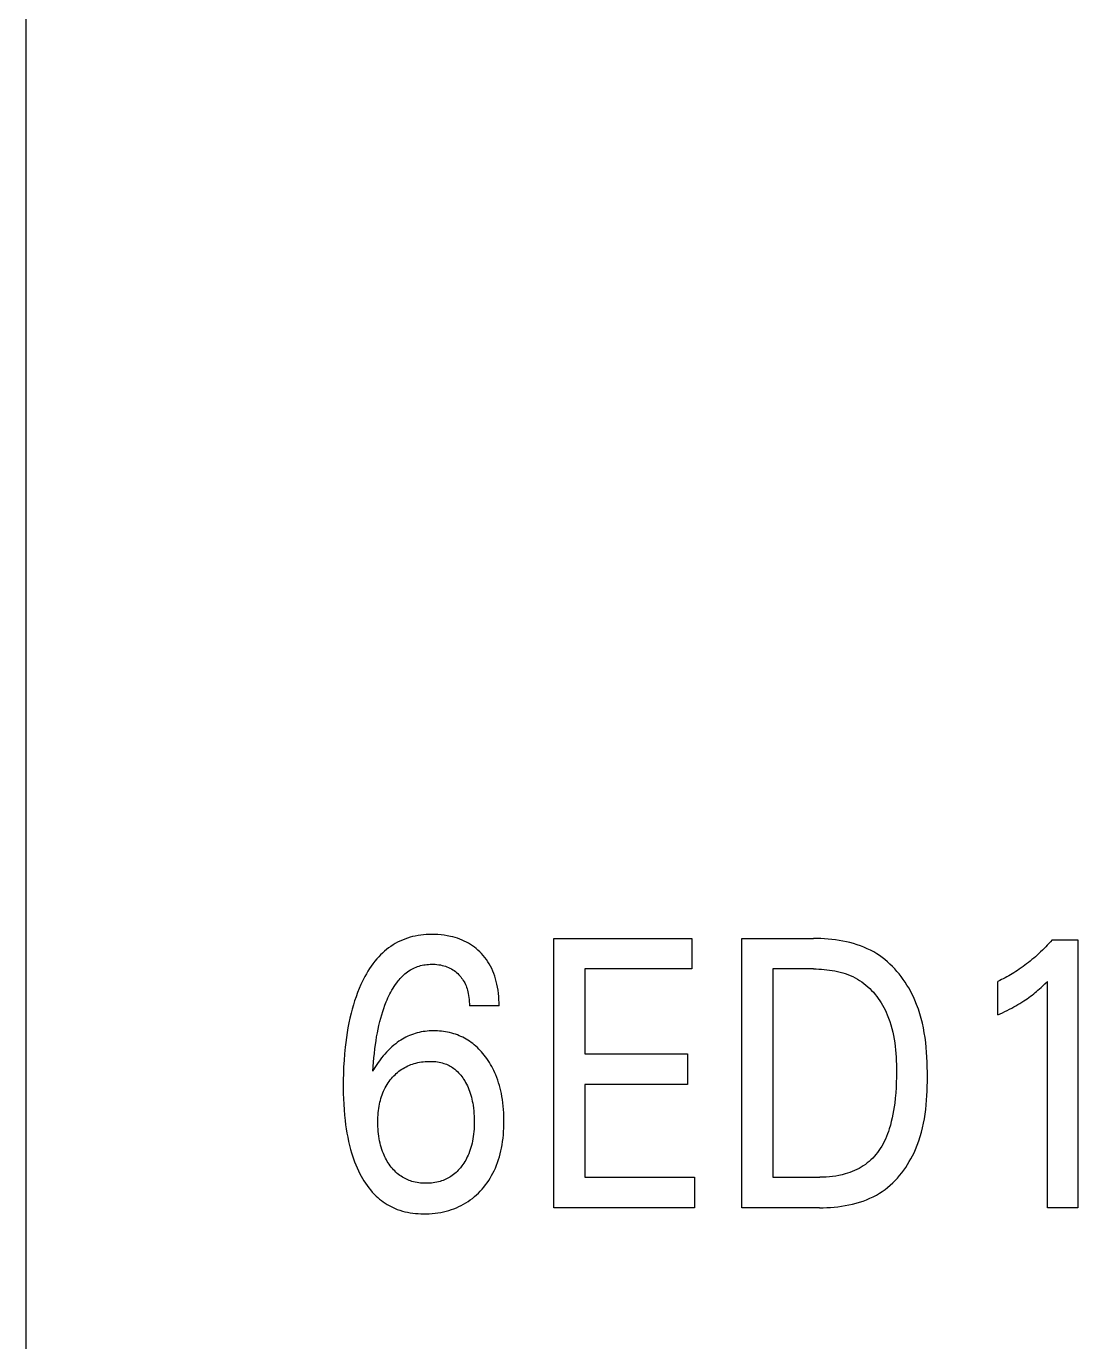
# Model space of a CAD drawing. Extents: x 0 to 420, y 0 to 297.
# Drawn here: x 147.76 to 154.4, y 200.01 to 208.31 of the extents above; entities that cross this region are included whole.
import ezdxf

# ---------------------------------------------------------------- set-up
doc = ezdxf.new("R2010")
doc.units = 0
doc.header["$LTSCALE"] = 23.1
doc.layers.add('10000_FRONT', color=7, linetype='CONTINUOUS')

msp = doc.modelspace()

# ---------------------------------------------------------------- linework, layer by layer
at = {"layer": '10000_FRONT', "color": 7, "linetype": 'CONTINUOUS'}
for p, q in [((147.7631, 170.8564), (147.7631, 258.8564)), ((150.1211, 202.5397), (150.1062, 202.5322)), ((150.1363, 202.5465), (150.1211, 202.5397)), ((150.1522, 202.5528), (150.1363, 202.5465)), ((150.1683, 202.5585), (150.1522, 202.5528)), ((150.1848, 202.5635), (150.1683, 202.5585)), ((150.2014, 202.5678), (150.1848, 202.5635)), ((150.2181, 202.5715), (150.2014, 202.5678)), ((150.2351, 202.5746), (150.2181, 202.5715)), ((150.2521, 202.5771), (150.2351, 202.5746)), ((150.2692, 202.5791), (150.2521, 202.5771)), ((150.2864, 202.5805), (150.2692, 202.5791)), ((150.3036, 202.5813), (150.2864, 202.5805)), ((150.3208, 202.5817), (150.3036, 202.5813)), ((150.3408, 202.5815), (150.3208, 202.5817)), ((150.3607, 202.5806), (150.3408, 202.5815)), ((150.3806, 202.579), (150.3607, 202.5806)), ((150.4004, 202.5766), (150.3806, 202.579)), ((150.42, 202.5735), (150.4004, 202.5766)), ((150.4395, 202.5695), (150.42, 202.5735)), ((150.4545, 202.5659), (150.4395, 202.5695)), ((150.4694, 202.5618), (150.4545, 202.5659)), ((150.4841, 202.5571), (150.4694, 202.5618)), ((150.4986, 202.5519), (150.4841, 202.5571)), ((150.5129, 202.5462), (150.4986, 202.5519)), ((150.527, 202.5399), (150.5129, 202.5462)), ((150.5407, 202.533), (150.527, 202.5399)), ((151.092, 200.8564), (151.092, 202.5564)), ((151.092, 202.5564), (151.9623, 202.5564)), ((151.9623, 202.5564), (151.9623, 202.3636)), ((152.2791, 200.8564), (152.2791, 202.5564)), ((152.2791, 202.5564), (152.7315, 202.5564)), ((152.7544, 202.5562), (152.7315, 202.5564)), ((152.7774, 202.5555), (152.7544, 202.5562)), ((152.8005, 202.5543), (152.7774, 202.5555)), ((152.8237, 202.5525), (152.8005, 202.5543)), ((152.8469, 202.5503), (152.8237, 202.5525)), ((152.87, 202.5474), (152.8469, 202.5503)), ((152.8931, 202.544), (152.87, 202.5474)), ((152.916, 202.5399), (152.8931, 202.544)), ((152.9388, 202.5351), (152.916, 202.5399)), ((154.2364, 202.5468), (154.2266, 202.5356)), ((154.2364, 202.5468), (154.3983, 202.5468)), ((154.3983, 202.5468), (154.3983, 200.8564)), ((150.0112, 202.4644), (149.9991, 202.4529)), ((150.0236, 202.4756), (150.0112, 202.4644)), ((150.0365, 202.4863), (150.0236, 202.4756)), ((150.0497, 202.4966), (150.0365, 202.4863)), ((150.0633, 202.5063), (150.0497, 202.4966)), ((150.0773, 202.5155), (150.0633, 202.5063)), ((150.0916, 202.5242), (150.0773, 202.5155)), ((150.1062, 202.5322), (150.0916, 202.5242)), ((150.5537, 202.5258), (150.5407, 202.533)), ((150.5664, 202.5181), (150.5537, 202.5258)), ((150.5787, 202.5098), (150.5664, 202.5181)), ((150.5907, 202.5011), (150.5787, 202.5098)), ((150.6023, 202.4919), (150.5907, 202.5011)), ((150.6136, 202.4822), (150.6023, 202.4919)), ((150.6244, 202.4721), (150.6136, 202.4822)), ((150.6358, 202.4605), (150.6244, 202.4721)), ((150.6466, 202.4484), (150.6358, 202.4605)), ((152.9614, 202.5297), (152.9388, 202.5351)), ((152.9838, 202.5236), (152.9614, 202.5297)), ((153.0059, 202.5168), (152.9838, 202.5236)), ((153.0277, 202.5092), (153.0059, 202.5168)), ((153.0492, 202.5009), (153.0277, 202.5092)), ((153.0702, 202.4917), (153.0492, 202.5009)), ((153.0909, 202.4817), (153.0702, 202.4917)), ((153.111, 202.4709), (153.0909, 202.4817)), ((153.1307, 202.4592), (153.111, 202.4709)), ((153.1482, 202.4477), (153.1307, 202.4592)), ((154.1539, 202.4611), (154.1429, 202.451)), ((154.1647, 202.4713), (154.1539, 202.4611)), ((154.1754, 202.4817), (154.1647, 202.4713)), ((154.1859, 202.4922), (154.1754, 202.4817)), ((154.1963, 202.5028), (154.1859, 202.4922)), ((154.2066, 202.5136), (154.1963, 202.5028)), ((154.2167, 202.5245), (154.2066, 202.5136)), ((154.2266, 202.5356), (154.2167, 202.5245)), ((149.9396, 202.3815), (149.9289, 202.3656)), ((149.9508, 202.3969), (149.9396, 202.3815)), ((149.9624, 202.412), (149.9508, 202.3969)), ((149.9747, 202.4267), (149.9624, 202.412)), ((149.9875, 202.4409), (149.9747, 202.4267)), ((149.9991, 202.4529), (149.9875, 202.4409)), ((150.2138, 202.3715), (150.223, 202.3753)), ((150.223, 202.3753), (150.2324, 202.3788)), ((150.2324, 202.3788), (150.2419, 202.3819)), ((150.2419, 202.3819), (150.2515, 202.3846)), ((150.2515, 202.3846), (150.2612, 202.3869)), ((150.2612, 202.3869), (150.271, 202.3889)), ((150.271, 202.3889), (150.2809, 202.3906)), ((150.2809, 202.3906), (150.2908, 202.3919)), ((150.2908, 202.3919), (150.3008, 202.3929)), ((150.3008, 202.3929), (150.3108, 202.3935)), ((150.3108, 202.3935), (150.3208, 202.3937)), ((150.3208, 202.3937), (150.3322, 202.3937)), ((150.3322, 202.3937), (150.3436, 202.3931)), ((150.3436, 202.3931), (150.3549, 202.3922)), ((150.3549, 202.3922), (150.3662, 202.3907)), ((150.3662, 202.3907), (150.3774, 202.3888)), ((150.3774, 202.3888), (150.3885, 202.3864)), ((150.3885, 202.3864), (150.3984, 202.3838)), ((150.3984, 202.3838), (150.4083, 202.3808)), ((150.4083, 202.3808), (150.4179, 202.3773)), ((150.4179, 202.3773), (150.4275, 202.3735)), ((150.4275, 202.3735), (150.4368, 202.3691)), ((150.6569, 202.4359), (150.6466, 202.4484)), ((150.6667, 202.4229), (150.6569, 202.4359)), ((150.6759, 202.4095), (150.6667, 202.4229)), ((150.6845, 202.3958), (150.6759, 202.4095)), ((150.6924, 202.3817), (150.6845, 202.3958)), ((150.7002, 202.3663), (150.6924, 202.3817)), ((153.1654, 202.4354), (153.1482, 202.4477)), ((153.182, 202.4225), (153.1654, 202.4354)), ((153.1981, 202.4088), (153.182, 202.4225)), ((153.2138, 202.3946), (153.1981, 202.4088)), ((153.2289, 202.3798), (153.2138, 202.3946)), ((153.2436, 202.3644), (153.2289, 202.3798)), ((154.0533, 202.3784), (154.0416, 202.3701)), ((154.0649, 202.3869), (154.0533, 202.3784)), ((154.0763, 202.3956), (154.0649, 202.3869)), ((154.0877, 202.4044), (154.0763, 202.3956)), ((154.0989, 202.4133), (154.0877, 202.4044)), ((154.11, 202.4224), (154.0989, 202.4133)), ((154.121, 202.4317), (154.11, 202.4224)), ((154.1318, 202.4411), (154.121, 202.4317)), ((154.1429, 202.451), (154.1318, 202.4411)), ((149.8909, 202.2993), (149.8825, 202.2822)), ((149.8998, 202.3163), (149.8909, 202.2993)), ((149.909, 202.333), (149.8998, 202.3163)), ((149.9187, 202.3495), (149.909, 202.333)), ((149.9289, 202.3656), (149.9187, 202.3495)), ((150.1094, 202.2877), (150.1161, 202.2958)), ((150.1161, 202.2958), (150.123, 202.3036)), ((150.123, 202.3036), (150.1302, 202.3112)), ((150.1302, 202.3112), (150.1375, 202.3187)), ((150.1375, 202.3187), (150.1452, 202.3258)), ((150.1452, 202.3258), (150.153, 202.3327)), ((150.153, 202.3327), (150.1611, 202.3393)), ((150.1611, 202.3393), (150.1694, 202.3456)), ((150.1694, 202.3456), (150.1779, 202.3516)), ((150.1779, 202.3516), (150.1867, 202.3572)), ((150.1867, 202.3572), (150.1957, 202.3624)), ((150.1957, 202.3624), (150.2048, 202.3672)), ((150.2048, 202.3672), (150.2138, 202.3715)), ((150.4368, 202.3691), (150.4458, 202.3643)), ((150.4458, 202.3643), (150.4544, 202.3592)), ((150.4544, 202.3592), (150.4627, 202.3536)), ((150.4627, 202.3536), (150.4707, 202.3476)), ((150.4707, 202.3476), (150.4784, 202.3413)), ((150.4784, 202.3413), (150.4858, 202.3345)), ((150.4858, 202.3345), (150.4928, 202.3275)), ((150.4928, 202.3275), (150.4991, 202.3207)), ((150.4991, 202.3207), (150.505, 202.3137)), ((150.505, 202.3137), (150.5106, 202.3064)), ((150.5106, 202.3064), (150.5159, 202.2989)), ((150.5159, 202.2989), (150.5209, 202.2912)), ((150.5209, 202.2912), (150.5256, 202.2832)), ((150.7074, 202.3506), (150.7002, 202.3663)), ((150.7138, 202.3345), (150.7074, 202.3506)), ((150.7196, 202.3182), (150.7138, 202.3345)), ((150.7247, 202.3017), (150.7196, 202.3182)), ((150.7293, 202.285), (150.7247, 202.3017)), ((151.2873, 202.3636), (151.2873, 201.8275)), ((151.9623, 202.3636), (151.2873, 202.3636)), ((152.4744, 202.3636), (152.4744, 201.0492)), ((152.7315, 202.3636), (152.4744, 202.3636)), ((152.7315, 202.3636), (152.7482, 202.3635)), ((152.7482, 202.3635), (152.765, 202.3629)), ((152.765, 202.3629), (152.7818, 202.362)), ((152.7818, 202.362), (152.7987, 202.3607)), ((152.7987, 202.3607), (152.8156, 202.359)), ((152.8156, 202.359), (152.8325, 202.3569)), ((152.8325, 202.3569), (152.8493, 202.3543)), ((152.8493, 202.3543), (152.866, 202.3512)), ((152.866, 202.3512), (152.8826, 202.3477)), ((152.8826, 202.3477), (152.8991, 202.3437)), ((152.8991, 202.3437), (152.9154, 202.3391)), ((152.9154, 202.3391), (152.9315, 202.334)), ((152.9315, 202.334), (152.9474, 202.3284)), ((152.9474, 202.3284), (152.963, 202.3222)), ((152.963, 202.3222), (152.9783, 202.3155)), ((152.9783, 202.3155), (152.9933, 202.3081)), ((152.9933, 202.3081), (153.0079, 202.3001)), ((153.0079, 202.3001), (153.0222, 202.2915)), ((153.0222, 202.2915), (153.0358, 202.2824)), ((153.2578, 202.3485), (153.2436, 202.3644)), ((153.2714, 202.332), (153.2578, 202.3485)), ((153.2845, 202.3152), (153.2714, 202.332)), ((153.2971, 202.2979), (153.2845, 202.3152)), ((153.3092, 202.2802), (153.2971, 202.2979)), ((153.906, 202.2908), (153.8943, 202.2853)), ((153.9175, 202.2964), (153.906, 202.2908)), ((153.929, 202.3022), (153.9175, 202.2964)), ((153.9404, 202.3081), (153.929, 202.3022)), ((153.9517, 202.3142), (153.9404, 202.3081)), ((153.963, 202.3205), (153.9517, 202.3142)), ((153.9741, 202.3269), (153.963, 202.3205)), ((153.9852, 202.3335), (153.9741, 202.3269)), ((153.9961, 202.3402), (153.9852, 202.3335)), ((154.007, 202.347), (153.9961, 202.3402)), ((154.0178, 202.354), (154.007, 202.347)), ((154.0297, 202.362), (154.0178, 202.354)), ((154.0416, 202.3701), (154.0297, 202.362)), ((149.8534, 202.2142), (149.8439, 202.1885)), ((149.8636, 202.2396), (149.8534, 202.2142)), ((149.8745, 202.2648), (149.8636, 202.2396)), ((149.8825, 202.2822), (149.8745, 202.2648)), ((150.0572, 202.2058), (150.0636, 202.2181)), ((150.0636, 202.2181), (150.0704, 202.2303)), ((150.0704, 202.2303), (150.0774, 202.2422)), ((150.0774, 202.2422), (150.0848, 202.254)), ((150.0848, 202.254), (150.0926, 202.2655)), ((150.0926, 202.2655), (150.1008, 202.2767)), ((150.1008, 202.2767), (150.1094, 202.2877)), ((150.5256, 202.2832), (150.5299, 202.2751)), ((150.5299, 202.2751), (150.5342, 202.2662)), ((150.5342, 202.2662), (150.5381, 202.2571)), ((150.5381, 202.2571), (150.5416, 202.2479)), ((150.5416, 202.2479), (150.5448, 202.2385)), ((150.5448, 202.2385), (150.5476, 202.229)), ((150.5476, 202.229), (150.5501, 202.2194)), ((150.5501, 202.2194), (150.5522, 202.2097)), ((150.5522, 202.2097), (150.5546, 202.1966)), ((150.7332, 202.268), (150.7293, 202.285)), ((150.7371, 202.2486), (150.7332, 202.268)), ((150.7402, 202.2291), (150.7371, 202.2486)), ((150.7427, 202.2094), (150.7402, 202.2291)), ((150.7446, 202.1898), (150.7427, 202.2094)), ((153.0358, 202.2824), (153.049, 202.2727)), ((153.049, 202.2727), (153.0618, 202.2624)), ((153.0618, 202.2624), (153.0742, 202.2516)), ((153.0742, 202.2516), (153.0862, 202.2402)), ((153.0862, 202.2402), (153.0978, 202.2284)), ((153.0978, 202.2284), (153.109, 202.2162)), ((153.109, 202.2162), (153.1197, 202.2035)), ((153.3208, 202.2621), (153.3092, 202.2802)), ((153.3318, 202.2438), (153.3208, 202.2621)), ((153.3422, 202.2251), (153.3318, 202.2438)), ((153.3521, 202.2062), (153.3422, 202.2251)), ((153.8943, 202.0733), (153.8943, 202.2853)), ((154.121, 202.207), (154.13, 202.2142)), ((154.13, 202.2142), (154.1389, 202.2215)), ((154.1389, 202.2215), (154.1477, 202.229)), ((154.1477, 202.229), (154.1573, 202.2374)), ((154.1573, 202.2374), (154.1669, 202.246)), ((154.1669, 202.246), (154.1763, 202.2547)), ((154.1763, 202.2547), (154.1918, 202.2693)), ((154.1918, 202.2693), (154.207, 202.2841)), ((154.207, 200.8564), (154.207, 202.2841)), ((149.827, 202.1364), (149.8195, 202.1101)), ((149.8352, 202.1625), (149.827, 202.1364)), ((149.8439, 202.1885), (149.8352, 202.1625)), ((150.0191, 202.1147), (150.0265, 202.135)), ((150.0265, 202.135), (150.0344, 202.1552)), ((150.0344, 202.1552), (150.0397, 202.168)), ((150.0397, 202.168), (150.0453, 202.1807)), ((150.0453, 202.1807), (150.0511, 202.1933)), ((150.0511, 202.1933), (150.0572, 202.2058)), ((150.5546, 202.1966), (150.5565, 202.1835)), ((150.5565, 202.1835), (150.5579, 202.1704)), ((150.5579, 202.1704), (150.5589, 202.1572)), ((150.5589, 202.1572), (150.5594, 202.1441)), ((150.5594, 202.1441), (150.5596, 202.1311)), ((150.7469, 202.1311), (150.5596, 202.1311)), ((150.7459, 202.1701), (150.7446, 202.1898)), ((150.7466, 202.1506), (150.7459, 202.1701)), ((150.7469, 202.1311), (150.7466, 202.1506)), ((153.1197, 202.2035), (153.13, 202.1904)), ((153.13, 202.1904), (153.1399, 202.1769)), ((153.1399, 202.1769), (153.1493, 202.1632)), ((153.1493, 202.1632), (153.1583, 202.1491)), ((153.1583, 202.1491), (153.1669, 202.1347)), ((153.1669, 202.1347), (153.175, 202.1201)), ((153.3614, 202.187), (153.3521, 202.2062)), ((153.3702, 202.1676), (153.3614, 202.187)), ((153.382, 202.1389), (153.3702, 202.1676)), ((153.3927, 202.1099), (153.382, 202.1389)), ((153.9949, 202.1241), (154.0076, 202.1312)), ((154.0076, 202.1312), (154.0203, 202.1386)), ((154.0203, 202.1386), (154.0328, 202.1461)), ((154.0328, 202.1461), (154.0453, 202.1537)), ((154.0453, 202.1537), (154.0576, 202.1616)), ((154.0576, 202.1616), (154.0685, 202.1688)), ((154.0685, 202.1688), (154.0792, 202.1761)), ((154.0792, 202.1761), (154.0898, 202.1836)), ((154.0898, 202.1836), (154.1004, 202.1912)), ((154.1004, 202.1912), (154.1108, 202.199)), ((154.1108, 202.199), (154.121, 202.207)), ((149.8054, 202.0533), (149.7989, 202.0229)), ((149.8126, 202.0836), (149.8054, 202.0533)), ((149.8195, 202.1101), (149.8126, 202.0836)), ((149.9945, 202.0318), (150, 202.0527)), ((150, 202.0527), (150.0059, 202.0735)), ((150.0059, 202.0735), (150.0123, 202.0941)), ((150.0123, 202.0941), (150.0191, 202.1147)), ((153.175, 202.1201), (153.1826, 202.1052)), ((153.1826, 202.1052), (153.1898, 202.0902)), ((153.1898, 202.0902), (153.1966, 202.075)), ((153.1966, 202.075), (153.2052, 202.0536)), ((153.2052, 202.0536), (153.213, 202.0319)), ((153.4022, 202.0806), (153.3927, 202.1099)), ((153.4107, 202.051), (153.4022, 202.0806)), ((153.4182, 202.0211), (153.4107, 202.051)), ((153.8943, 202.0733), (153.9091, 202.0802)), ((153.9091, 202.0802), (153.9238, 202.0873)), ((153.9238, 202.0873), (153.9385, 202.0945)), ((153.9385, 202.0945), (153.9531, 202.1019)), ((153.9531, 202.1019), (153.9676, 202.1094)), ((153.9676, 202.1094), (153.982, 202.117)), ((153.982, 202.117), (153.9949, 202.1241)), ((149.7878, 201.9617), (149.7832, 201.9309)), ((149.7931, 201.9923), (149.7878, 201.9617)), ((149.7989, 202.0229), (149.7931, 201.9923)), ((149.9741, 201.9352), (149.9785, 201.9595)), ((149.9785, 201.9595), (149.9833, 201.9837)), ((149.9833, 201.9837), (149.9886, 202.0078)), ((149.9886, 202.0078), (149.9945, 202.0318)), ((150.2303, 201.9602), (150.218, 201.9568)), ((150.2426, 201.9633), (150.2303, 201.9602)), ((150.255, 201.9659), (150.2426, 201.9633)), ((150.2675, 201.9681), (150.255, 201.9659)), ((150.2801, 201.9699), (150.2675, 201.9681)), ((150.2928, 201.9713), (150.2801, 201.9699)), ((150.3055, 201.9723), (150.2928, 201.9713)), ((150.3182, 201.973), (150.3055, 201.9723)), ((150.3309, 201.9733), (150.3182, 201.973)), ((150.344, 201.9732), (150.3309, 201.9733)), ((150.3572, 201.9728), (150.344, 201.9732)), ((150.3703, 201.972), (150.3572, 201.9728)), ((150.3833, 201.9708), (150.3703, 201.972)), ((150.3963, 201.9692), (150.3833, 201.9708)), ((150.4093, 201.9672), (150.3963, 201.9692)), ((150.4222, 201.9648), (150.4093, 201.9672)), ((150.4349, 201.9619), (150.4222, 201.9648)), ((150.4476, 201.9587), (150.4349, 201.9619)), ((150.4602, 201.9551), (150.4476, 201.9587)), ((153.213, 202.0319), (153.2199, 202.01)), ((153.2199, 202.01), (153.2261, 201.9879)), ((153.2261, 201.9879), (153.2316, 201.9656)), ((153.2316, 201.9656), (153.2363, 201.9432)), ((153.4247, 201.991), (153.4182, 202.0211)), ((153.4303, 201.9607), (153.4247, 201.991)), ((153.4351, 201.9302), (153.4303, 201.9607)), ((149.7791, 201.9), (149.7755, 201.8691)), ((149.7832, 201.9309), (149.7791, 201.9)), ((149.9628, 201.8586), (149.9665, 201.8864)), ((149.9665, 201.8864), (149.9701, 201.9108)), ((149.9701, 201.9108), (149.9741, 201.9352)), ((150.082, 201.882), (150.0701, 201.8717)), ((150.0943, 201.8919), (150.082, 201.882)), ((150.1045, 201.8996), (150.0943, 201.8919)), ((150.115, 201.9069), (150.1045, 201.8996)), ((150.1257, 201.914), (150.115, 201.9069)), ((150.1366, 201.9207), (150.1257, 201.914)), ((150.1477, 201.927), (150.1366, 201.9207)), ((150.159, 201.933), (150.1477, 201.927)), ((150.1705, 201.9386), (150.159, 201.933)), ((150.1821, 201.9438), (150.1705, 201.9386)), ((150.194, 201.9486), (150.1821, 201.9438)), ((150.206, 201.9529), (150.194, 201.9486)), ((150.218, 201.9568), (150.206, 201.9529)), ((150.4719, 201.9512), (150.4602, 201.9551)), ((150.4835, 201.947), (150.4719, 201.9512)), ((150.495, 201.9425), (150.4835, 201.947)), ((150.5063, 201.9375), (150.495, 201.9425)), ((150.5175, 201.9322), (150.5063, 201.9375)), ((150.5284, 201.9266), (150.5175, 201.9322)), ((150.5392, 201.9206), (150.5284, 201.9266)), ((150.5498, 201.9142), (150.5392, 201.9206)), ((150.5601, 201.9075), (150.5498, 201.9142)), ((150.5702, 201.9004), (150.5601, 201.9075)), ((150.5805, 201.8927), (150.5702, 201.9004)), ((150.5905, 201.8846), (150.5805, 201.8927)), ((150.6003, 201.8762), (150.5905, 201.8846)), ((150.6097, 201.8675), (150.6003, 201.8762)), ((153.2363, 201.9432), (153.2404, 201.9206)), ((153.2404, 201.9206), (153.2439, 201.898)), ((153.2439, 201.898), (153.2468, 201.8752)), ((153.2468, 201.8752), (153.2492, 201.8523)), ((153.4391, 201.8995), (153.4351, 201.9302)), ((153.4424, 201.8687), (153.4391, 201.8995)), ((149.7715, 201.828), (149.7683, 201.7867)), ((149.7755, 201.8691), (149.7715, 201.828)), ((149.9543, 201.7749), (149.9568, 201.8028)), ((149.9568, 201.8028), (149.9596, 201.8307)), ((149.9596, 201.8307), (149.9628, 201.8586)), ((150.0055, 201.8026), (149.9959, 201.7901)), ((150.0155, 201.8148), (150.0055, 201.8026)), ((150.0257, 201.8268), (150.0155, 201.8148)), ((150.0363, 201.8385), (150.0257, 201.8268)), ((150.0472, 201.8499), (150.0363, 201.8385)), ((150.0585, 201.861), (150.0472, 201.8499)), ((150.0701, 201.8717), (150.0585, 201.861)), ((150.6189, 201.8584), (150.6097, 201.8675)), ((150.6278, 201.8491), (150.6189, 201.8584)), ((150.6365, 201.8395), (150.6278, 201.8491)), ((150.6449, 201.8297), (150.6365, 201.8395)), ((150.653, 201.8197), (150.6449, 201.8297)), ((150.6608, 201.8094), (150.653, 201.8197)), ((150.6694, 201.7975), (150.6608, 201.8094)), ((150.6776, 201.7854), (150.6694, 201.7975)), ((151.2873, 201.8275), (151.936, 201.8275)), ((151.936, 201.8275), (151.936, 201.6347)), ((153.2492, 201.8523), (153.251, 201.8293)), ((153.251, 201.8293), (153.2525, 201.8063)), ((153.2525, 201.8063), (153.2535, 201.7833)), ((153.445, 201.8377), (153.4424, 201.8687)), ((153.447, 201.8066), (153.445, 201.8377)), ((153.4484, 201.7755), (153.447, 201.8066)), ((149.7659, 201.7455), (149.7643, 201.7041)), ((149.7683, 201.7867), (149.7659, 201.7455)), ((149.9504, 201.7191), (149.9522, 201.747)), ((149.9568, 201.7309), (149.9504, 201.7191)), ((149.9522, 201.747), (149.9543, 201.7749)), ((149.9635, 201.7425), (149.9568, 201.7309)), ((149.9787, 201.7662), (149.9635, 201.7425)), ((149.9959, 201.7901), (149.9787, 201.7662)), ((150.098, 201.7036), (150.1062, 201.7107)), ((150.1062, 201.7107), (150.1147, 201.7176)), ((150.1147, 201.7176), (150.1235, 201.7241)), ((150.1235, 201.7241), (150.1324, 201.7302)), ((150.1324, 201.7302), (150.1417, 201.7361)), ((150.1417, 201.7361), (150.1511, 201.7415)), ((150.1511, 201.7415), (150.1607, 201.7466)), ((150.1607, 201.7466), (150.1706, 201.7513)), ((150.1706, 201.7513), (150.1806, 201.7556)), ((150.1806, 201.7556), (150.1907, 201.7596)), ((150.1907, 201.7596), (150.201, 201.7632)), ((150.201, 201.7632), (150.2114, 201.7665)), ((150.2114, 201.7665), (150.2219, 201.7694)), ((150.2219, 201.7694), (150.2334, 201.7722)), ((150.2334, 201.7722), (150.245, 201.7745)), ((150.245, 201.7745), (150.2567, 201.7765)), ((150.2567, 201.7765), (150.2684, 201.7781)), ((150.2684, 201.7781), (150.2802, 201.7792)), ((150.2802, 201.7792), (150.292, 201.78)), ((150.292, 201.78), (150.3039, 201.7805)), ((150.3039, 201.7805), (150.3157, 201.7805)), ((150.3157, 201.7805), (150.3263, 201.7802)), ((150.3263, 201.7802), (150.3368, 201.7796)), ((150.3368, 201.7796), (150.3473, 201.7787)), ((150.3473, 201.7787), (150.3577, 201.7774)), ((150.3577, 201.7774), (150.3681, 201.7757)), ((150.3681, 201.7757), (150.3784, 201.7735)), ((150.3784, 201.7735), (150.3886, 201.771)), ((150.3886, 201.771), (150.3986, 201.7679)), ((150.3986, 201.7679), (150.4069, 201.765)), ((150.4069, 201.765), (150.415, 201.7617)), ((150.415, 201.7617), (150.4231, 201.7581)), ((150.4231, 201.7581), (150.431, 201.7542)), ((150.431, 201.7542), (150.4387, 201.75)), ((150.4387, 201.75), (150.4463, 201.7455)), ((150.4463, 201.7455), (150.4536, 201.7407)), ((150.4536, 201.7407), (150.4608, 201.7355)), ((150.4608, 201.7355), (150.4678, 201.7302)), ((150.4678, 201.7302), (150.4758, 201.7234)), ((150.4758, 201.7234), (150.4835, 201.7162)), ((150.4835, 201.7162), (150.4909, 201.7087)), ((150.6855, 201.7731), (150.6776, 201.7854)), ((150.6931, 201.7606), (150.6855, 201.7731)), ((150.7003, 201.7478), (150.6931, 201.7606)), ((150.7071, 201.7349), (150.7003, 201.7478)), ((150.7136, 201.7218), (150.7071, 201.7349)), ((150.7197, 201.7085), (150.7136, 201.7218)), ((153.2535, 201.7833), (153.2542, 201.7603)), ((153.2542, 201.7603), (153.2546, 201.7372)), ((153.2547, 201.7142), (153.2544, 201.681)), ((153.2546, 201.7372), (153.2547, 201.7142)), ((153.4494, 201.7443), (153.4484, 201.7755)), ((153.4499, 201.713), (153.4494, 201.7443)), ((153.45, 201.6817), (153.4499, 201.713)), ((149.7634, 201.6628), (149.7631, 201.6215)), ((149.7643, 201.7041), (149.7634, 201.6628)), ((150.034, 201.6243), (150.04, 201.6342)), ((150.04, 201.6342), (150.0463, 201.6439)), ((150.0463, 201.6439), (150.0529, 201.6534)), ((150.0529, 201.6534), (150.0599, 201.6627)), ((150.0599, 201.6627), (150.0672, 201.6717)), ((150.0672, 201.6717), (150.0749, 201.6805)), ((150.0749, 201.6805), (150.0823, 201.6885)), ((150.0823, 201.6885), (150.09, 201.6962)), ((150.09, 201.6962), (150.098, 201.7036)), ((150.4909, 201.7087), (150.4979, 201.7009)), ((150.4979, 201.7009), (150.5047, 201.6928)), ((150.5047, 201.6928), (150.5111, 201.6845)), ((150.5111, 201.6845), (150.5173, 201.676)), ((150.5173, 201.676), (150.5232, 201.6672)), ((150.5232, 201.6672), (150.5296, 201.657)), ((150.5296, 201.657), (150.5356, 201.6466)), ((150.5356, 201.6466), (150.5412, 201.636)), ((150.5412, 201.636), (150.5465, 201.6253)), ((150.7255, 201.6951), (150.7197, 201.7085)), ((150.732, 201.6787), (150.7255, 201.6951)), ((150.738, 201.662), (150.732, 201.6787)), ((150.7435, 201.6452), (150.738, 201.662)), ((150.7486, 201.6283), (150.7435, 201.6452)), ((150.7532, 201.6112), (150.7486, 201.6283)), ((151.2873, 201.6347), (151.2873, 201.0492)), ((151.936, 201.6347), (151.2873, 201.6347)), ((153.2536, 201.6478), (153.2521, 201.6147)), ((153.2544, 201.681), (153.2536, 201.6478)), ((153.4493, 201.6227), (153.4498, 201.6522)), ((153.4498, 201.6522), (153.45, 201.6817)), ((149.7631, 201.6215), (149.7636, 201.5784)), ((149.7636, 201.5784), (149.7646, 201.544)), ((149.7646, 201.544), (149.7662, 201.5096)), ((149.9977, 201.5343), (150.001, 201.5462)), ((150.001, 201.5462), (150.0046, 201.558)), ((150.0046, 201.558), (150.0087, 201.5697)), ((150.0087, 201.5697), (150.0131, 201.5812)), ((150.0131, 201.5812), (150.0179, 201.5926)), ((150.0179, 201.5926), (150.0231, 201.6038)), ((150.0231, 201.6038), (150.0284, 201.6141)), ((150.0284, 201.6141), (150.034, 201.6243)), ((150.5465, 201.6253), (150.5515, 201.6143)), ((150.5515, 201.6143), (150.556, 201.6032)), ((150.556, 201.6032), (150.5603, 201.592)), ((150.5603, 201.592), (150.5646, 201.5796)), ((150.5646, 201.5796), (150.5685, 201.567)), ((150.5685, 201.567), (150.572, 201.5544)), ((150.572, 201.5544), (150.5751, 201.5416)), ((150.7573, 201.594), (150.7532, 201.6112)), ((150.761, 201.5767), (150.7573, 201.594)), ((150.7643, 201.5593), (150.761, 201.5767)), ((150.7677, 201.5386), (150.7643, 201.5593)), ((153.2471, 201.5487), (153.2434, 201.5158)), ((153.25, 201.5817), (153.2471, 201.5487)), ((153.2521, 201.6147), (153.25, 201.5817)), ((153.445, 201.5345), (153.447, 201.5638)), ((153.447, 201.5638), (153.4484, 201.5932)), ((153.4484, 201.5932), (153.4493, 201.6227)), ((149.7662, 201.5096), (149.7684, 201.4752)), ((149.7684, 201.4752), (149.7712, 201.4409)), ((149.9842, 201.4553), (149.9856, 201.4691)), ((149.9856, 201.4691), (149.9874, 201.4828)), ((149.9874, 201.4828), (149.9895, 201.4966)), ((149.9895, 201.4966), (149.9921, 201.5102)), ((149.9921, 201.5102), (149.9947, 201.5223)), ((149.9947, 201.5223), (149.9977, 201.5343)), ((150.5751, 201.5416), (150.5779, 201.5287)), ((150.5779, 201.5287), (150.5804, 201.5158)), ((150.5804, 201.5158), (150.5826, 201.5029)), ((150.5826, 201.5029), (150.5849, 201.4858)), ((150.5849, 201.4858), (150.5868, 201.4686)), ((150.5868, 201.4686), (150.5883, 201.4515)), ((150.7705, 201.5177), (150.7677, 201.5386)), ((150.7728, 201.4968), (150.7705, 201.5177)), ((150.7746, 201.4758), (150.7728, 201.4968)), ((150.7759, 201.4548), (150.7746, 201.4758)), ((153.2365, 201.4692), (153.2323, 201.446)), ((153.2402, 201.4925), (153.2365, 201.4692)), ((153.2434, 201.5158), (153.2402, 201.4925)), ((153.4357, 201.4472), (153.4395, 201.4762)), ((153.4395, 201.4762), (153.4426, 201.5053)), ((153.4426, 201.5053), (153.445, 201.5345)), ((149.7712, 201.4409), (149.7748, 201.4066)), ((149.7748, 201.4066), (149.7782, 201.3801)), ((149.7782, 201.3801), (149.782, 201.3536)), ((149.9817, 201.3998), (149.9819, 201.4137)), ((149.9819, 201.3843), (149.9817, 201.3998)), ((149.9819, 201.4137), (149.9824, 201.4276)), ((149.9823, 201.3688), (149.9819, 201.3843)), ((149.9824, 201.4276), (149.9831, 201.4414)), ((149.9831, 201.4414), (149.9842, 201.4553)), ((150.5883, 201.4515), (150.5892, 201.4343)), ((150.5892, 201.4343), (150.5898, 201.417)), ((150.5898, 201.3841), (150.5893, 201.3684)), ((150.5898, 201.417), (150.59, 201.3998)), ((150.59, 201.3998), (150.5898, 201.3841)), ((150.7768, 201.4338), (150.7759, 201.4548)), ((150.7764, 201.3596), (150.777, 201.3809)), ((150.7772, 201.4022), (150.7768, 201.4338)), ((150.777, 201.3809), (150.7772, 201.4022)), ((153.2161, 201.377), (153.2093, 201.3544)), ((153.2221, 201.3999), (153.2161, 201.377)), ((153.2275, 201.4228), (153.2221, 201.3999)), ((153.2323, 201.446), (153.2275, 201.4228)), ((153.4197, 201.3614), (153.4259, 201.3898)), ((153.4259, 201.3898), (153.4312, 201.4184)), ((153.4312, 201.4184), (153.4357, 201.4472)), ((149.782, 201.3536), (149.7864, 201.3273)), ((149.7864, 201.3273), (149.7914, 201.301)), ((149.7914, 201.301), (149.7969, 201.2749)), ((149.9832, 201.3533), (149.9823, 201.3688)), ((149.9844, 201.3378), (149.9832, 201.3533)), ((149.986, 201.3224), (149.9844, 201.3378)), ((149.988, 201.3071), (149.986, 201.3224)), ((149.9904, 201.2917), (149.988, 201.3071)), ((150.5837, 201.306), (150.5813, 201.2905)), ((150.5857, 201.3216), (150.5837, 201.306)), ((150.5873, 201.3372), (150.5857, 201.3216)), ((150.5885, 201.3528), (150.5873, 201.3372)), ((150.5893, 201.3684), (150.5885, 201.3528)), ((150.7689, 201.2749), (150.7715, 201.296)), ((150.7715, 201.296), (150.7737, 201.3172)), ((150.7737, 201.3172), (150.7753, 201.3384)), ((150.7753, 201.3384), (150.7764, 201.3596)), ((153.1918, 201.306), (153.185, 201.2902)), ((153.1981, 201.3219), (153.1918, 201.306)), ((153.2039, 201.3381), (153.1981, 201.3219)), ((153.2093, 201.3544), (153.2039, 201.3381)), ((153.3957, 201.2776), (153.4047, 201.3053)), ((153.4047, 201.3053), (153.4127, 201.3332)), ((153.4127, 201.3332), (153.4197, 201.3614)), ((149.7969, 201.2749), (149.8031, 201.2489)), ((149.8031, 201.2489), (149.8099, 201.2231)), ((149.8099, 201.2231), (149.8156, 201.2035)), ((149.9929, 201.2782), (149.9904, 201.2917)), ((149.9958, 201.2647), (149.9929, 201.2782)), ((149.9991, 201.2513), (149.9958, 201.2647)), ((150.0028, 201.238), (149.9991, 201.2513)), ((150.0069, 201.2248), (150.0028, 201.238)), ((150.0114, 201.2118), (150.0069, 201.2248)), ((150.0164, 201.199), (150.0114, 201.2118)), ((150.5649, 201.2233), (150.5604, 201.2103)), ((150.569, 201.2366), (150.5649, 201.2233)), ((150.5727, 201.2499), (150.569, 201.2366)), ((150.5759, 201.2634), (150.5727, 201.2499)), ((150.5788, 201.2769), (150.5759, 201.2634)), ((150.5813, 201.2905), (150.5788, 201.2769)), ((150.7536, 201.1962), (150.758, 201.2146)), ((150.758, 201.2146), (150.7619, 201.233)), ((150.7619, 201.233), (150.7657, 201.2539)), ((150.7657, 201.2539), (150.7689, 201.2749)), ((153.1439, 201.2172), (153.1348, 201.2047)), ((153.1525, 201.2299), (153.1439, 201.2172)), ((153.1615, 201.2445), (153.1525, 201.2299)), ((153.1699, 201.2594), (153.1615, 201.2445)), ((153.1777, 201.2747), (153.1699, 201.2594)), ((153.185, 201.2902), (153.1777, 201.2747)), ((153.3657, 201.2039), (153.3745, 201.2232)), ((153.3745, 201.2232), (153.3857, 201.2503)), ((153.3857, 201.2503), (153.3957, 201.2776)), ((149.8156, 201.2035), (149.8217, 201.184)), ((149.8217, 201.184), (149.8283, 201.1647)), ((149.8283, 201.1647), (149.8353, 201.1455)), ((149.8353, 201.1455), (149.8428, 201.1265)), ((150.0207, 201.1887), (150.0164, 201.199)), ((150.0254, 201.1786), (150.0207, 201.1887)), ((150.0303, 201.1687), (150.0254, 201.1786)), ((150.0356, 201.1589), (150.0303, 201.1687)), ((150.0411, 201.1492), (150.0356, 201.1589)), ((150.047, 201.1398), (150.0411, 201.1492)), ((150.0532, 201.1305), (150.047, 201.1398)), ((150.0597, 201.1215), (150.0532, 201.1305)), ((150.5185, 201.1293), (150.5121, 201.1203)), ((150.5247, 201.1385), (150.5185, 201.1293)), ((150.5306, 201.1479), (150.5247, 201.1385)), ((150.5362, 201.1575), (150.5306, 201.1479)), ((150.5414, 201.1672), (150.5362, 201.1575)), ((150.5464, 201.1771), (150.5414, 201.1672)), ((150.551, 201.1872), (150.5464, 201.1771)), ((150.5554, 201.1974), (150.551, 201.1872)), ((150.5604, 201.2103), (150.5554, 201.1974)), ((150.7307, 201.1245), (150.7373, 201.1422)), ((150.7373, 201.1422), (150.7433, 201.16)), ((150.7433, 201.16), (150.7487, 201.1781)), ((150.7487, 201.1781), (150.7536, 201.1962)), ((153.0584, 201.1295), (153.0455, 201.1206)), ((153.0706, 201.1388), (153.0584, 201.1295)), ((153.0824, 201.1486), (153.0706, 201.1388)), ((153.0938, 201.159), (153.0824, 201.1486)), ((153.1047, 201.1698), (153.0938, 201.159)), ((153.1152, 201.181), (153.1047, 201.1698)), ((153.1253, 201.1927), (153.1152, 201.181)), ((153.1348, 201.2047), (153.1253, 201.1927)), ((153.3128, 201.111), (153.3245, 201.129)), ((153.3245, 201.129), (153.3357, 201.1473)), ((153.3357, 201.1473), (153.3463, 201.1659)), ((153.3463, 201.1659), (153.3563, 201.1847)), ((153.3563, 201.1847), (153.3657, 201.2039)), ((149.8428, 201.1265), (149.8508, 201.1078)), ((149.8508, 201.1078), (149.8593, 201.0892)), ((149.8593, 201.0892), (149.8684, 201.0709)), ((149.8684, 201.0709), (149.8766, 201.0554)), ((149.8766, 201.0554), (149.8852, 201.0402)), ((150.0663, 201.1128), (150.0597, 201.1215)), ((150.0733, 201.1044), (150.0663, 201.1128)), ((150.0805, 201.0962), (150.0733, 201.1044)), ((150.0881, 201.0883), (150.0805, 201.0962)), ((150.0959, 201.0807), (150.0881, 201.0883)), ((150.104, 201.0734), (150.0959, 201.0807)), ((150.1125, 201.0664), (150.104, 201.0734)), ((150.1212, 201.0599), (150.1125, 201.0664)), ((150.1289, 201.0546), (150.1212, 201.0599)), ((150.1368, 201.0495), (150.1289, 201.0546)), ((150.1448, 201.0448), (150.1368, 201.0495)), ((150.1531, 201.0404), (150.1448, 201.0448)), ((150.4352, 201.0491), (150.4271, 201.0444)), ((150.4432, 201.0541), (150.4352, 201.0491)), ((150.4509, 201.0593), (150.4432, 201.0541)), ((150.4592, 201.0655), (150.4509, 201.0593)), ((150.4672, 201.072), (150.4592, 201.0655)), ((150.4749, 201.0788), (150.4672, 201.072)), ((150.4824, 201.086), (150.4749, 201.0788)), ((150.4896, 201.0934), (150.4824, 201.086)), ((150.4965, 201.101), (150.4896, 201.0934)), ((150.5032, 201.1089), (150.4965, 201.101)), ((150.5121, 201.1203), (150.5032, 201.1089)), ((150.6909, 201.0438), (150.6997, 201.0589)), ((150.6997, 201.0589), (150.708, 201.0743)), ((150.708, 201.0743), (150.7158, 201.09)), ((150.7158, 201.09), (150.7236, 201.1071)), ((150.7236, 201.1071), (150.7307, 201.1245)), ((151.2873, 201.0492), (151.9805, 201.0492)), ((151.9805, 201.0492), (151.9805, 200.8564)), ((152.4744, 201.0492), (152.771, 201.0492)), ((152.7912, 201.0494), (152.771, 201.0492)), ((152.8114, 201.0502), (152.7912, 201.0494)), ((152.8316, 201.0517), (152.8114, 201.0502)), ((152.8517, 201.0537), (152.8316, 201.0517)), ((152.8718, 201.0565), (152.8517, 201.0537)), ((152.8917, 201.0599), (152.8718, 201.0565)), ((152.9116, 201.0642), (152.8917, 201.0599)), ((152.9312, 201.0693), (152.9116, 201.0642)), ((152.9463, 201.0738), (152.9312, 201.0693)), ((152.9612, 201.0788), (152.9463, 201.0738)), ((152.9759, 201.0844), (152.9612, 201.0788)), ((152.9904, 201.0905), (152.9759, 201.0844)), ((153.0046, 201.0972), (152.9904, 201.0905)), ((153.0186, 201.1044), (153.0046, 201.0972)), ((153.0322, 201.1122), (153.0186, 201.1044)), ((153.0455, 201.1206), (153.0322, 201.1122)), ((153.2602, 201.0437), (153.2742, 201.0598)), ((153.2742, 201.0598), (153.2876, 201.0764)), ((153.2876, 201.0764), (153.3005, 201.0935)), ((153.3005, 201.0935), (153.3128, 201.111)), ((149.8852, 201.0402), (149.8942, 201.0252)), ((149.8942, 201.0252), (149.9037, 201.0105)), ((149.9037, 201.0105), (149.9136, 200.9962)), ((149.9136, 200.9962), (149.924, 200.9822)), ((149.924, 200.9822), (149.9349, 200.9685)), ((149.9349, 200.9685), (149.9463, 200.9553)), ((150.1615, 201.0363), (150.1531, 201.0404)), ((150.17, 201.0325), (150.1615, 201.0363)), ((150.1787, 201.029), (150.17, 201.0325)), ((150.1875, 201.0258), (150.1787, 201.029)), ((150.1964, 201.0229), (150.1875, 201.0258)), ((150.2073, 201.0199), (150.1964, 201.0229)), ((150.2182, 201.0174), (150.2073, 201.0199)), ((150.2293, 201.0152), (150.2182, 201.0174)), ((150.2404, 201.0135), (150.2293, 201.0152)), ((150.2516, 201.0122), (150.2404, 201.0135)), ((150.2628, 201.0113), (150.2516, 201.0122)), ((150.2741, 201.0108), (150.2628, 201.0113)), ((150.2854, 201.0106), (150.2741, 201.0108)), ((150.2968, 201.0108), (150.2854, 201.0106)), ((150.3082, 201.0113), (150.2968, 201.0108)), ((150.3195, 201.0122), (150.3082, 201.0113)), ((150.3308, 201.0135), (150.3195, 201.0122)), ((150.3421, 201.0151), (150.3308, 201.0135)), ((150.3533, 201.0172), (150.3421, 201.0151)), ((150.3643, 201.0198), (150.3533, 201.0172)), ((150.3753, 201.0228), (150.3643, 201.0198)), ((150.3842, 201.0256), (150.3753, 201.0228)), ((150.3931, 201.0288), (150.3842, 201.0256)), ((150.4018, 201.0322), (150.3931, 201.0288)), ((150.4104, 201.036), (150.4018, 201.0322)), ((150.4188, 201.04), (150.4104, 201.036)), ((150.4271, 201.0444), (150.4188, 201.04)), ((150.6277, 200.9609), (150.6391, 200.9733)), ((150.6391, 200.9733), (150.6504, 200.9866)), ((150.6504, 200.9866), (150.6613, 201.0004)), ((150.6613, 201.0004), (150.6717, 201.0145)), ((150.6717, 201.0145), (150.6816, 201.029)), ((150.6816, 201.029), (150.6909, 201.0438)), ((153.1654, 200.9596), (153.1824, 200.9719)), ((153.1824, 200.9719), (153.199, 200.985)), ((153.199, 200.985), (153.2151, 200.9987)), ((153.2151, 200.9987), (153.2307, 201.0131)), ((153.2307, 201.0131), (153.2457, 201.0281)), ((153.2457, 201.0281), (153.2602, 201.0437)), ((149.9463, 200.9553), (149.9582, 200.9426)), ((149.9582, 200.9426), (149.9706, 200.9303)), ((149.9706, 200.9303), (149.9813, 200.9205)), ((149.9813, 200.9205), (149.9923, 200.9112)), ((149.9923, 200.9112), (150.0037, 200.9022)), ((150.0037, 200.9022), (150.0154, 200.8936)), ((150.0154, 200.8936), (150.0273, 200.8854)), ((150.0273, 200.8854), (150.0396, 200.8776)), ((150.5222, 200.8785), (150.5367, 200.8869)), ((150.5367, 200.8869), (150.5508, 200.896)), ((150.5508, 200.896), (150.5646, 200.9055)), ((150.5646, 200.9055), (150.578, 200.9156)), ((150.578, 200.9156), (150.5911, 200.9263)), ((150.5911, 200.9263), (150.6037, 200.9373)), ((150.6037, 200.9373), (150.6159, 200.9489)), ((150.6159, 200.9489), (150.6277, 200.9609)), ((152.9547, 200.874), (152.9775, 200.879)), ((152.9775, 200.879), (153, 200.8848)), ((153, 200.8848), (153.0223, 200.8914)), ((153.0223, 200.8914), (153.0442, 200.8987)), ((153.0442, 200.8987), (153.0658, 200.9068)), ((153.0658, 200.9068), (153.087, 200.9158)), ((153.087, 200.9158), (153.1078, 200.9257)), ((153.1078, 200.9257), (153.128, 200.9364)), ((153.128, 200.9364), (153.1478, 200.9481)), ((153.1478, 200.9481), (153.1654, 200.9596)), ((150.0396, 200.8776), (150.0521, 200.8703)), ((150.0521, 200.8703), (150.0649, 200.8635)), ((150.0649, 200.8635), (150.0779, 200.8572)), ((150.0779, 200.8572), (150.0911, 200.8513)), ((150.0911, 200.8513), (150.1045, 200.846)), ((150.1045, 200.846), (150.1204, 200.8404)), ((150.1204, 200.8404), (150.1365, 200.8355)), ((150.1365, 200.8355), (150.1529, 200.8312)), ((150.1529, 200.8312), (150.1693, 200.8276)), ((150.1693, 200.8276), (150.1859, 200.8246)), ((150.1859, 200.8246), (150.2027, 200.8222)), ((150.2027, 200.8222), (150.2195, 200.8203)), ((150.2195, 200.8203), (150.2364, 200.819)), ((150.2364, 200.819), (150.2533, 200.8182)), ((150.2533, 200.8182), (150.2702, 200.8178)), ((150.2702, 200.8178), (150.2884, 200.818)), ((150.2884, 200.818), (150.3065, 200.8187)), ((150.3065, 200.8187), (150.3246, 200.8199)), ((150.3246, 200.8199), (150.3426, 200.8218)), ((150.3426, 200.8218), (150.3606, 200.8242)), ((150.3606, 200.8242), (150.3784, 200.8272)), ((150.3784, 200.8272), (150.3961, 200.8308)), ((150.3961, 200.8308), (150.4137, 200.8351)), ((150.4137, 200.8351), (150.4298, 200.8396)), ((150.4298, 200.8396), (150.4458, 200.8447)), ((150.4458, 200.8447), (150.4615, 200.8503)), ((150.4615, 200.8503), (150.4771, 200.8565)), ((150.4771, 200.8565), (150.4924, 200.8633)), ((150.4924, 200.8633), (150.5075, 200.8706)), ((150.5075, 200.8706), (150.5222, 200.8785)), ((151.9805, 200.8564), (151.092, 200.8564)), ((152.7699, 200.8564), (152.2791, 200.8564)), ((152.7699, 200.8564), (152.7929, 200.8566)), ((152.7929, 200.8566), (152.816, 200.8574)), ((152.816, 200.8574), (152.8391, 200.8587)), ((152.8391, 200.8587), (152.8624, 200.8605)), ((152.8624, 200.8605), (152.8856, 200.8629)), ((152.8856, 200.8629), (152.9087, 200.866)), ((152.9087, 200.866), (152.9318, 200.8696)), ((152.9318, 200.8696), (152.9547, 200.874)), ((154.3983, 200.8564), (154.207, 200.8564))]:
    msp.add_line(p, q, dxfattribs=at)

doc.saveas('drawing.dxf')
